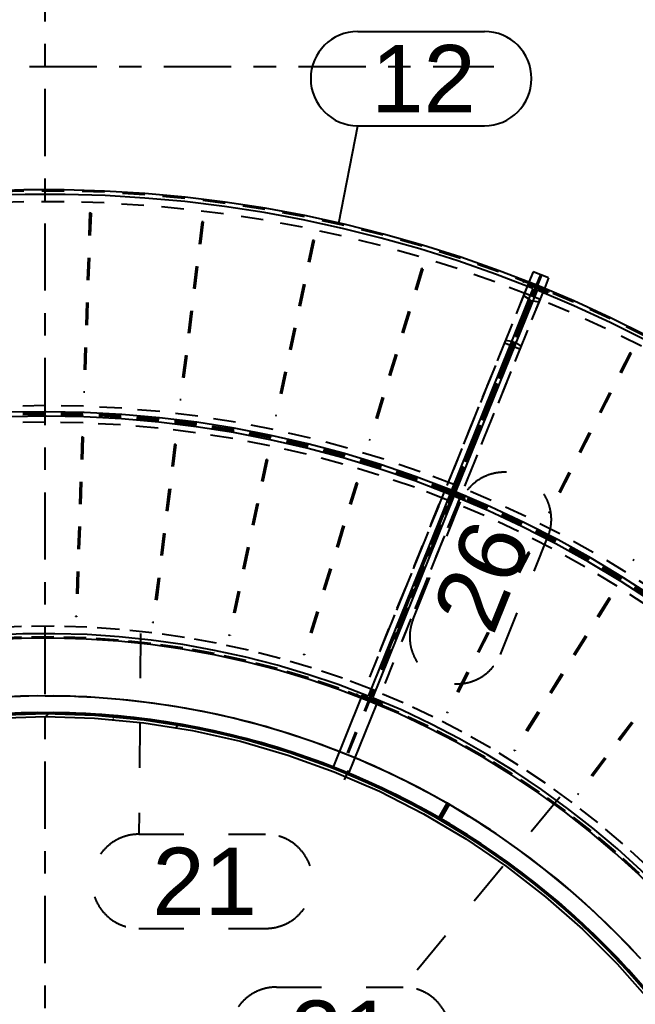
# Model space of a CAD drawing. Extents: x -29293 to 30124, y -19360 to 22650.
# Drawn here: x 3332 to 6078, y -7043 to -2652 of the extents above; entities that cross this region are included whole.
import ezdxf

# ---------------------------------------------------------------- set-up
doc = ezdxf.new("R2010")
doc.units = 0
for name, pattern in [('XKITLINE00', [0]), ('XKITLINE01', [4, 1, -1, 1, -1]), ('XKITLINE02', [4, 2, -2]), ('XKITLINE03', [6, 3, -1, 1, -1]), ('XKITLINE05', [8, 3, -1, 1, -1, 1, -1])]:
    doc.linetypes.add(name, pattern=pattern)
doc.layers.get('0').update_dxf_attribs({"linetype": 'CONTINUOUS', "lineweight": 25})
doc.layers.get('DEFPOINTS').update_dxf_attribs({"color": 3, "linetype": 'CONTINUOUS', "lineweight": 25})
doc.layers.add('01粗实线层', color=7, linetype='CONTINUOUS', lineweight=60)
for name, color, linetype in [('grid', 7, 'CONTINUOUS'), ('mark', 7, 'CONTINUOUS'), ('part1', 7, 'CONTINUOUS')]:
    doc.layers.add(name, color=color, linetype=linetype)
doc.styles.add('HZ', font='arial.ttf', dxfattribs={"width": 0.7})
doc.styles.add('STYLE_1', font='arial.ttf', dxfattribs={"height": 0.2})
doc.dimstyles.get("Standard").update_dxf_attribs({"dimscale": 20, "dimtxt": 3, "dimasz": 3.5, "dimexe": 2, "dimexo": 2, "dimgap": 1, "dimtad": 1, "dimdec": 0, "dimdsep": 46, "dimtxsty": 'HZ', "dimblk": 'OBLIQUE', "dimcen": 0, "dimclrd": 1, "dimclre": 1, "dimclrt": 1, "dimadec": 1, "dimazin": 2, "dimtfac": 1, "dimtdec": 0, "dimtmove": 1, "dimatfit": 0, "dimldrblk": 'OBLIQUE', "dimfxl": 0, "dimtolj": 1, "dimtzin": 0, "dimarcsym": 0})

# ---------------------------------------------------------------- blocks, each defined once
blk = doc.blocks.new('*D376')
at = {"layer": 'part1', "color": 0, "linetype": 'XKITLINE00'}
for p, q in [((1067.848, 1495.881), (1067.957, 1495.99)), ((1070.819, 1495.708), (1070.87, 1495.76)), ((1073.608, 1495.354), (1073.711, 1495.457))]:
    blk.add_line(p, q, dxfattribs=at)
blk = doc.blocks.new('*D1124')
at = {"layer": 'part1', "color": 0, "linetype": 'XKITLINE01'}
for p, q in [((1092.952, 1501.153), (1088.709, 1494.363)), ((1093.003, 1501.121), (1088.76, 1494.332)), ((1093.003, 1501.121), (1092.952, 1501.153)), ((1088.76, 1494.332), (1088.709, 1494.363))]:
    blk.add_line(p, q, dxfattribs=at)
blk = doc.blocks.new('*D1125')
at = {"layer": 'part1', "color": 0, "linetype": 'XKITLINE01'}
for p, q in [((1096.368, 1498.808), (1091.55, 1492.414)), ((1096.416, 1498.772), (1096.368, 1498.808)), ((1096.416, 1498.772), (1091.598, 1492.378)), ((1091.598, 1492.378), (1091.55, 1492.414))]:
    blk.add_line(p, q, dxfattribs=at)
blk = doc.blocks.new('*D1126')
at = {"layer": 'part1', "color": 0, "linetype": 'XKITLINE01'}
for p, q in [((1069.783, 1518.317), (1069.504, 1510.325)), ((1069.843, 1518.315), (1069.564, 1510.323)), ((1069.843, 1518.315), (1069.783, 1518.317)), ((1069.564, 1510.323), (1069.504, 1510.325))]:
    blk.add_line(p, q, dxfattribs=at)
blk = doc.blocks.new('*D1129')
at = {"layer": 'part1', "color": 2, "linetype": 'XKITLINE00'}
for p, q in [((1066.845, 1519.347), (1065.044, 1519.289)), ((1068.647, 1519.349), (1066.845, 1519.347)), ((1070.448, 1519.295), (1068.647, 1519.349)), ((1072.246, 1519.186), (1070.448, 1519.295)), ((1074.04, 1519.021), (1072.246, 1519.186)), ((1075.829, 1518.802), (1074.04, 1519.021)), ((1077.609, 1518.527), (1075.829, 1518.802)), ((1079.381, 1518.198), (1077.609, 1518.527)), ((1081.141, 1517.815), (1079.381, 1518.198)), ((1082.889, 1517.377), (1081.141, 1517.815)), ((1084.622, 1516.886), (1082.889, 1517.377)), ((1086.34, 1516.341), (1084.622, 1516.886)), ((1088.04, 1515.744), (1086.34, 1516.341)), ((1089.72, 1515.095), (1088.04, 1515.744)), ((1089.72, 1515.095), (1089.522, 1514.604)), ((1089.522, 1514.604), (1089.429, 1514.64))]:
    blk.add_line(p, q, dxfattribs=at)
at = {"layer": 'part1', "color": 0, "linetype": 'XKITLINE01'}
for p, q in [((1066.846, 1519.292), (1065.047, 1519.234)), ((1068.646, 1519.294), (1066.846, 1519.292)), ((1070.445, 1519.24), (1068.646, 1519.294)), ((1072.242, 1519.131), (1070.445, 1519.24)), ((1074.034, 1518.967), (1072.242, 1519.131)), ((1066.854, 1518.817), (1065.069, 1518.76)), ((1068.639, 1518.818), (1066.854, 1518.817)), ((1070.424, 1518.765), (1068.639, 1518.818)), ((1072.206, 1518.657), (1070.424, 1518.765)), ((1073.984, 1518.494), (1072.206, 1518.657)), ((1075.821, 1518.747), (1074.034, 1518.967)), ((1077.6, 1518.473), (1075.821, 1518.747)), ((1075.756, 1518.277), (1073.984, 1518.494)), ((1077.521, 1518.005), (1075.756, 1518.277)), ((1079.37, 1518.144), (1077.6, 1518.473)), ((1081.129, 1517.761), (1079.37, 1518.144)), ((1079.276, 1517.679), (1077.521, 1518.005)), ((1082.875, 1517.324), (1081.129, 1517.761)), ((1081.02, 1517.298), (1079.276, 1517.679)), ((1082.752, 1516.865), (1081.02, 1517.298)), ((1084.607, 1516.833), (1082.875, 1517.324)), ((1084.47, 1516.378), (1082.752, 1516.865)), ((1086.322, 1516.289), (1084.607, 1516.833)), ((1086.172, 1515.838), (1084.47, 1516.378)), ((1088.021, 1515.692), (1086.322, 1516.289)), ((1087.856, 1515.247), (1086.172, 1515.838)), ((1089.701, 1515.044), (1088.021, 1515.692)), ((1089.429, 1514.64), (1087.856, 1515.247)), ((1089.701, 1515.044), (1089.522, 1514.604))]:
    blk.add_line(p, q, dxfattribs=at)
blk = doc.blocks.new('*D1130')
at = {"layer": 'part1', "color": 0, "linetype": 'XKITLINE01'}
for p, q in [((1089.14, 1515.259), (1089.117, 1515.204)), ((1090.23, 1514.754), (1089.117, 1515.204)), ((1090.252, 1514.81), (1089.14, 1515.259)), ((1090.252, 1514.81), (1090.23, 1514.754))]:
    blk.add_line(p, q, dxfattribs=at)
blk = doc.blocks.new('*D1179')
at = {"layer": 'grid', "color": 4, "linetype": 'XKITLINE03'}
blk.add_line((1067.806, 1376.855), (1067.806, 1544.855), dxfattribs=at)
blk = doc.blocks.new('*D1182')
at = {"layer": 'grid', "color": 4, "linetype": 'XKITLINE03'}
blk.add_line((983.097, 1524.855), (1087.806, 1524.855), dxfattribs=at)
blk = doc.blocks.new('*D1186')
at = {"layer": 'part1', "color": 6, "linetype": 'XKITLINE05'}
for p, q in [((1065.6, 1495.925), (1067.806, 1495.995)), ((1065.609, 1495.785), (1067.806, 1495.855)), ((1067.806, 1495.995), (1070.013, 1495.925)), ((1067.806, 1495.855), (1070.004, 1495.785)), ((1070.004, 1495.785), (1072.193, 1495.579)), ((1070.013, 1495.925), (1072.211, 1495.717)), ((1072.193, 1495.579), (1074.365, 1495.235)), ((1072.211, 1495.717), (1074.391, 1495.372)), ((1074.391, 1495.372), (1076.545, 1494.891)), ((1074.365, 1495.235), (1076.511, 1494.755)), ((1076.545, 1494.891), (1078.665, 1494.275)), ((1076.511, 1494.755), (1078.622, 1494.142)), ((1078.622, 1494.142), (1080.691, 1493.397)), ((1078.665, 1494.275), (1080.742, 1493.527)), ((1080.691, 1493.397), (1082.709, 1492.524)), ((1080.742, 1493.527), (1082.768, 1492.65)), ((1082.709, 1492.524), (1084.668, 1491.525)), ((1082.768, 1492.65), (1084.735, 1491.648)), ((1084.668, 1491.525), (1086.56, 1490.406)), ((1084.735, 1491.648), (1086.635, 1490.524)), ((1086.635, 1490.524), (1088.461, 1489.283)), ((1086.56, 1490.406), (1088.379, 1489.17)), ((1088.379, 1489.17), (1090.116, 1487.823)), ((1088.461, 1489.283), (1090.206, 1487.93)), ((1090.206, 1487.93), (1091.861, 1486.471)), ((1090.116, 1487.823), (1091.766, 1486.368)), ((1093.32, 1484.814), (1091.766, 1486.368)), ((1091.861, 1486.471), (1093.422, 1484.91)), ((1094.774, 1483.164), (1093.32, 1484.814)), ((1094.882, 1483.254), (1093.422, 1484.91))]:
    blk.add_line(p, q, dxfattribs=at)
blk = doc.blocks.new('*D1192')
at = {"layer": 'part1', "color": 6, "linetype": 'XKITLINE05'}
for p, q in [((1085.779, 1491.952), (1085.369, 1491.273)), ((1085.782, 1491.958), (1085.779, 1491.952)), ((1086.094, 1491.77), (1085.782, 1491.958)), ((1086.696, 1491.406), (1086.094, 1491.77)), ((1087.031, 1491.204), (1086.696, 1491.406)), ((1086.604, 1490.527), (1085.369, 1491.273)), ((1086.636, 1490.578), (1085.4, 1491.325)), ((1087.377, 1490.975), (1087.031, 1491.204)), ((1087.909, 1490.623), (1087.377, 1490.975)), ((1087.807, 1489.731), (1086.604, 1490.527)), ((1087.841, 1489.781), (1086.636, 1490.578)), ((1088.262, 1490.389), (1087.909, 1490.623)), ((1088.624, 1490.128), (1088.262, 1490.389)), ((1089.091, 1489.79), (1088.624, 1490.128)), ((1088.976, 1488.886), (1087.807, 1489.731)), ((1089.013, 1488.934), (1087.841, 1489.781)), ((1089.458, 1489.525), (1089.091, 1489.79)), ((1089.832, 1489.232), (1089.458, 1489.525)), ((1090.241, 1488.909), (1089.832, 1489.232)), ((1090.11, 1487.994), (1088.976, 1488.886)), ((1090.148, 1488.041), (1089.013, 1488.934)), ((1090.618, 1488.613), (1090.241, 1488.909)), ((1090.999, 1488.287), (1090.618, 1488.613)), ((1091.357, 1487.981), (1090.999, 1488.287)), ((1091.207, 1487.056), (1090.11, 1487.994)), ((1091.246, 1487.101), (1090.148, 1488.041)), ((1091.739, 1487.653), (1091.357, 1487.981)), ((1092.123, 1487.297), (1091.739, 1487.653)), ((1092.263, 1486.074), (1091.207, 1487.056)), ((1092.305, 1486.117), (1091.246, 1487.101)), ((1092.435, 1487.006), (1092.123, 1487.297)), ((1092.82, 1486.649), (1092.435, 1487.006)), ((1093.203, 1486.262), (1092.82, 1486.649)), ((1093.279, 1485.049), (1092.263, 1486.074)), ((1092.64, 1485.694), (1092.263, 1486.074)), ((1093.322, 1485.091), (1092.305, 1486.117)), ((1093.476, 1485.987), (1093.203, 1486.262)), ((1092.854, 1485.478), (1092.64, 1485.694)), ((1093.859, 1485.601), (1093.476, 1485.987)), ((1094.237, 1485.186), (1093.859, 1485.601)), ((1094.251, 1483.984), (1093.279, 1485.049)), ((1094.297, 1484.023), (1093.322, 1485.091))]:
    blk.add_line(p, q, dxfattribs=at)
blk = doc.blocks.new('*D1204')
at = {"layer": 'part1', "color": 6, "linetype": 'XKITLINE05'}
for p, q in [((1067.069, 1496.764), (1066.332, 1496.741)), ((1067.435, 1496.775), (1067.069, 1496.764)), ((1067.806, 1496.771), (1067.435, 1496.775)), ((1068.544, 1496.764), (1067.806, 1496.771)), ((1068.911, 1496.76), (1068.544, 1496.764)), ((1069.281, 1496.741), (1068.911, 1496.76)), ((1070.018, 1496.703), (1069.281, 1496.741)), ((1070.384, 1496.684), (1070.018, 1496.703)), ((1070.753, 1496.65), (1070.384, 1496.684)), ((1071.488, 1496.582), (1070.753, 1496.65)), ((1071.853, 1496.548), (1071.488, 1496.582)), ((1072.221, 1496.499), (1071.853, 1496.548)), ((1072.952, 1496.401), (1072.221, 1496.499)), ((1073.315, 1496.352), (1072.952, 1496.401)), ((1073.681, 1496.288), (1073.315, 1496.352)), ((1074.407, 1496.16), (1073.681, 1496.288)), ((1067.443, 1496.035), (1065.999, 1495.99)), ((1067.444, 1495.975), (1066.002, 1495.93)), ((1068.888, 1496.02), (1067.443, 1496.035)), ((1068.886, 1495.96), (1067.444, 1495.975)), ((1070.327, 1495.886), (1068.886, 1495.96)), ((1070.331, 1495.946), (1068.888, 1496.02)), ((1071.763, 1495.753), (1070.327, 1495.886)), ((1071.77, 1495.813), (1070.331, 1495.946)), ((1073.192, 1495.562), (1071.763, 1495.753)), ((1073.202, 1495.621), (1071.77, 1495.813)), ((1074.768, 1496.096), (1074.407, 1496.16)), ((1075.131, 1496.017), (1074.768, 1496.096)), ((1075.851, 1495.859), (1075.131, 1496.017)), ((1076.209, 1495.781), (1075.851, 1495.859)), ((1076.568, 1495.687), (1076.209, 1495.781)), ((1074.613, 1495.311), (1073.192, 1495.562)), ((1074.625, 1495.37), (1073.202, 1495.621)), ((1076.022, 1495.003), (1074.613, 1495.311)), ((1076.036, 1495.061), (1074.625, 1495.37)), ((1077.282, 1495.5), (1076.568, 1495.687)), ((1077.636, 1495.407), (1077.282, 1495.5)), ((1077.991, 1495.298), (1077.636, 1495.407)), ((1078.696, 1495.081), (1077.991, 1495.298)), ((1077.417, 1494.637), (1076.022, 1495.003)), ((1077.434, 1494.695), (1076.036, 1495.061)), ((1079.047, 1494.974), (1078.696, 1495.081)), ((1079.397, 1494.851), (1079.047, 1494.974)), ((1078.796, 1494.214), (1077.417, 1494.637)), ((1078.815, 1494.271), (1077.434, 1494.695)), ((1080.093, 1494.606), (1079.397, 1494.851)), ((1080.438, 1494.484), (1080.093, 1494.606)), ((1080.783, 1494.346), (1080.438, 1494.484)), ((1080.157, 1493.735), (1078.796, 1494.214)), ((1080.178, 1493.791), (1078.815, 1494.271)), ((1081.604, 1494.019), (1080.783, 1494.346)), ((1081.809, 1493.937), (1081.604, 1494.019)), ((1081.497, 1493.2), (1080.157, 1493.735)), ((1081.52, 1493.256), (1080.178, 1493.791)), ((1082.147, 1493.786), (1081.809, 1493.937)), ((1082.821, 1493.484), (1082.147, 1493.786)), ((1082.813, 1492.611), (1081.497, 1493.2)), ((1082.839, 1492.665), (1081.52, 1493.256)), ((1083.155, 1493.335), (1082.821, 1493.484)), ((1083.487, 1493.169), (1083.155, 1493.335)), ((1084.148, 1492.841), (1083.487, 1493.169)), ((1084.133, 1492.022), (1082.839, 1492.665)), ((1084.476, 1492.677), (1084.148, 1492.841)), ((1084.801, 1492.499), (1084.476, 1492.677)), ((1084.105, 1491.968), (1082.813, 1492.611)), ((1085.447, 1492.143), (1084.801, 1492.499)), ((1085.369, 1491.273), (1084.105, 1491.968)), ((1085.398, 1491.326), (1084.133, 1492.022)), ((1085.751, 1491.968), (1085.369, 1491.273)), ((1085.754, 1491.974), (1085.447, 1492.143)), ((1085.754, 1491.974), (1085.751, 1491.968))]:
    blk.add_line(p, q, dxfattribs=at)
blk = doc.blocks.new('*D1205')
at = {"layer": 'part1', "color": 6, "linetype": 'XKITLINE05'}
for p, q in [((1066.702, 1496.76), (1065.229, 1496.684)), ((1068.178, 1496.775), (1066.702, 1496.76)), ((1069.652, 1496.73), (1068.178, 1496.775)), ((1071.124, 1496.624), (1069.652, 1496.73)), ((1072.59, 1496.457), (1071.124, 1496.624)), ((1074.047, 1496.231), (1072.59, 1496.457)), ((1075.495, 1495.945), (1074.047, 1496.231)), ((1066.725, 1496.02), (1065.282, 1495.946)), ((1066.727, 1495.96), (1065.286, 1495.886)), ((1068.17, 1496.035), (1066.725, 1496.02)), ((1068.169, 1495.975), (1066.727, 1495.96)), ((1069.611, 1495.93), (1068.169, 1495.975)), ((1069.614, 1495.99), (1068.17, 1496.035)), ((1071.05, 1495.827), (1069.611, 1495.93)), ((1071.055, 1495.887), (1069.614, 1495.99)), ((1072.483, 1495.664), (1071.05, 1495.827)), ((1072.491, 1495.724), (1071.055, 1495.887)), ((1076.929, 1495.6), (1075.495, 1495.945)), ((1073.908, 1495.443), (1072.483, 1495.664)), ((1073.919, 1495.502), (1072.491, 1495.724)), ((1075.324, 1495.163), (1073.908, 1495.443)), ((1075.336, 1495.222), (1073.919, 1495.502)), ((1078.348, 1495.196), (1076.929, 1495.6)), ((1076.726, 1494.826), (1075.324, 1495.163)), ((1076.741, 1494.884), (1075.336, 1495.222)), ((1078.131, 1494.489), (1076.741, 1494.884)), ((1079.749, 1494.735), (1078.348, 1495.196)), ((1078.113, 1494.431), (1076.726, 1494.826)), ((1079.483, 1493.98), (1078.113, 1494.431)), ((1079.503, 1494.037), (1078.131, 1494.489)), ((1081.13, 1494.216), (1079.749, 1494.735)), ((1080.918, 1494.296), (1079.749, 1494.735)), ((1080.834, 1493.473), (1079.483, 1493.98)), ((1080.856, 1493.528), (1079.503, 1494.037)), ((1080.641, 1493.609), (1079.503, 1494.037)), ((1081.603, 1494.016), (1081.13, 1494.216)), ((1082.489, 1493.641), (1081.603, 1494.016)), ((1083.823, 1493.011), (1082.489, 1493.641)), ((1082.162, 1492.911), (1080.834, 1493.473)), ((1081.326, 1493.33), (1080.856, 1493.528)), ((1082.187, 1492.965), (1081.326, 1493.33)), ((1083.466, 1492.294), (1082.162, 1492.911)), ((1083.493, 1492.348), (1082.187, 1492.965)), ((1085.13, 1492.326), (1083.823, 1493.011)), ((1084.744, 1491.625), (1083.466, 1492.294)), ((1084.773, 1491.678), (1083.493, 1492.348)), ((1086.408, 1491.589), (1085.13, 1492.326)), ((1085.97, 1490.918), (1084.744, 1491.625)), ((1086.025, 1490.956), (1084.773, 1491.678)), ((1087.654, 1490.8), (1086.408, 1491.589)), ((1085.994, 1490.904), (1085.97, 1490.918)), ((1086.002, 1490.899), (1085.994, 1490.904)), ((1087.245, 1490.182), (1086.025, 1490.956)), ((1087.212, 1490.132), (1086.002, 1490.899)), ((1088.867, 1489.96), (1087.654, 1490.8)), ((1087.212, 1490.132), (1087.208, 1490.135)), ((1087.227, 1490.122), (1087.212, 1490.132)), ((1088.398, 1489.311), (1087.227, 1490.122)), ((1088.433, 1489.36), (1087.245, 1490.182)), ((1090.044, 1489.071), (1088.867, 1489.96)), ((1089.409, 1488.549), (1088.398, 1489.311)), ((1089.587, 1488.489), (1088.433, 1489.36)), ((1091.184, 1488.134), (1090.044, 1489.071)), ((1089.549, 1488.442), (1089.409, 1488.549)), ((1089.613, 1488.39), (1089.549, 1488.442)), ((1090.703, 1487.572), (1089.587, 1488.489)), ((1090.656, 1487.533), (1089.613, 1488.39)), ((1092.285, 1487.152), (1091.184, 1488.134)), ((1090.664, 1487.527), (1090.656, 1487.533)), ((1090.709, 1487.487), (1090.664, 1487.527)), ((1091.781, 1486.61), (1090.703, 1487.572)), ((1091.74, 1486.566), (1090.709, 1487.487)), ((1093.344, 1486.125), (1092.285, 1487.152)), ((1092.577, 1485.755), (1091.74, 1486.566)), ((1092.819, 1485.604), (1091.781, 1486.61)), ((1094.361, 1485.056), (1093.344, 1486.125)), ((1092.776, 1485.562), (1092.577, 1485.755)), ((1092.893, 1485.439), (1092.776, 1485.562)), ((1093.814, 1484.557), (1092.819, 1485.604)), ((1093.759, 1484.528), (1092.893, 1485.439)), ((1093.77, 1484.517), (1093.759, 1484.528)), ((1093.873, 1484.399), (1093.77, 1484.517)), ((1094.765, 1483.47), (1093.814, 1484.557)), ((1094.72, 1483.431), (1093.873, 1484.399))]:
    blk.add_line(p, q, dxfattribs=at)
blk = doc.blocks.new('*D1218')
at = {"layer": 'part1', "color": 0, "linetype": 'XKITLINE01'}
for p, q in [((1069.434, 1508.327), (1069.154, 1500.326)), ((1069.494, 1508.325), (1069.214, 1500.323)), ((1069.494, 1508.325), (1069.434, 1508.327)), ((1069.214, 1500.323), (1069.154, 1500.326))]:
    blk.add_line(p, q, dxfattribs=at)
blk = doc.blocks.new('*D1222')
at = {"layer": 'part1', "color": 0, "linetype": 'XKITLINE01'}
for p, q in [((1062.698, 1509.457), (1061.005, 1509.249)), ((1064.397, 1509.606), (1062.698, 1509.457)), ((1066.101, 1509.695), (1064.397, 1509.606)), ((1066.113, 1509.35), (1064.421, 1509.261)), ((1067.806, 1509.725), (1066.101, 1509.695)), ((1067.806, 1509.38), (1066.113, 1509.35)), ((1069.512, 1509.695), (1067.806, 1509.725)), ((1069.5, 1509.35), (1067.806, 1509.38)), ((1071.191, 1509.261), (1069.5, 1509.35)), ((1071.215, 1509.606), (1069.512, 1509.695)), ((1072.914, 1509.457), (1071.215, 1509.606)), ((1074.607, 1509.249), (1072.914, 1509.457)), ((1062.734, 1509.114), (1061.053, 1508.907)), ((1062.739, 1509.064), (1061.06, 1508.858)), ((1064.421, 1509.261), (1062.734, 1509.114)), ((1064.425, 1509.211), (1062.739, 1509.064)), ((1066.114, 1509.3), (1064.425, 1509.211)), ((1066.126, 1508.955), (1064.449, 1508.867)), ((1067.806, 1509.33), (1066.114, 1509.3)), ((1067.806, 1508.984), (1066.126, 1508.955)), ((1069.498, 1509.3), (1067.806, 1509.33)), ((1069.486, 1508.955), (1067.806, 1508.984)), ((1071.163, 1508.867), (1069.486, 1508.955)), ((1071.187, 1509.211), (1069.498, 1509.3)), ((1072.873, 1509.064), (1071.187, 1509.211)), ((1072.878, 1509.114), (1071.191, 1509.261)), ((1074.552, 1508.858), (1072.873, 1509.064)), ((1074.559, 1508.907), (1072.878, 1509.114)), ((1076.232, 1508.642), (1074.559, 1508.907)), ((1076.292, 1508.982), (1074.607, 1509.249)), ((1077.967, 1508.657), (1076.292, 1508.982)), ((1062.775, 1508.721), (1061.108, 1508.516)), ((1064.449, 1508.867), (1062.775, 1508.721)), ((1072.837, 1508.721), (1071.163, 1508.867)), ((1074.504, 1508.516), (1072.837, 1508.721)), ((1076.164, 1508.253), (1074.504, 1508.516)), ((1076.224, 1508.593), (1074.552, 1508.858)), ((1077.885, 1508.27), (1076.224, 1508.593)), ((1077.895, 1508.319), (1076.232, 1508.642)), ((1079.629, 1508.273), (1077.967, 1508.657)), ((1077.813, 1507.933), (1076.164, 1508.253)), ((1079.533, 1507.89), (1077.885, 1508.27)), ((1079.545, 1507.938), (1077.895, 1508.319)), ((1081.276, 1507.832), (1079.629, 1508.273)), ((1079.45, 1507.555), (1077.813, 1507.933)), ((1081.168, 1507.452), (1079.533, 1507.89)), ((1081.181, 1507.5), (1079.545, 1507.938)), ((1082.908, 1507.333), (1081.276, 1507.832)), ((1081.072, 1507.12), (1079.45, 1507.555)), ((1082.786, 1506.957), (1081.168, 1507.452)), ((1082.801, 1507.005), (1081.181, 1507.5)), ((1084.521, 1506.777), (1082.908, 1507.333)), ((1082.679, 1506.629), (1081.072, 1507.12)), ((1084.385, 1506.406), (1082.786, 1506.957)), ((1084.403, 1506.453), (1082.801, 1507.005)), ((1086.02, 1506.202), (1084.521, 1506.777)), ((1084.267, 1506.082), (1082.679, 1506.629)), ((1085.965, 1505.8), (1084.385, 1506.406)), ((1085.984, 1505.846), (1084.403, 1506.453)), ((1085.742, 1505.516), (1084.267, 1506.082))]:
    blk.add_line(p, q, dxfattribs=at)
at = {"layer": 'part1', "color": 2, "linetype": 'XKITLINE00'}
for p, q in [((1061.104, 1509.261), (1061.005, 1509.249)), ((1061.005, 1509.249), (1061.108, 1508.516)), ((1061.207, 1508.528), (1061.108, 1508.516)), ((1086.113, 1506.166), (1085.836, 1505.48)), ((1086.113, 1506.166), (1086.02, 1506.202)), ((1085.836, 1505.48), (1085.742, 1505.516))]:
    blk.add_line(p, q, dxfattribs=at)
blk = doc.blocks.new('*D1223')
at = {"layer": 'part1', "color": 0, "linetype": 'XKITLINE01'}
for p, q in [((1089.183, 1514.753), (1083.554, 1500.821)), ((1089.134, 1514.632), (1089.428, 1514.438)), ((1089.183, 1514.753), (1089.869, 1514.476)), ((1089.428, 1514.438), (1083.099, 1498.773)), ((1089.869, 1514.476), (1084.289, 1500.665)), ((1089.475, 1514.42), (1085.988, 1505.79)), ((1089.475, 1514.42), (1089.82, 1514.354)), ((1089.82, 1514.354), (1089.869, 1514.476)), ((1088.333, 1512.649), (1082.704, 1498.717)), ((1088.284, 1512.528), (1088.97, 1512.251)), ((1088.333, 1512.649), (1088.679, 1512.584)), ((1088.725, 1512.565), (1089.019, 1512.372)), ((1082.753, 1498.838), (1085.667, 1506.05)), ((1085.988, 1505.79), (1083.145, 1498.754)), ((1086.353, 1505.772), (1083.39, 1498.44)), ((1083.848, 1500.627), (1085.942, 1505.809))]:
    blk.add_line(p, q, dxfattribs=at)
blk = doc.blocks.new('*D1224')
at = {"layer": 'part1', "color": 6, "linetype": 'XKITLINE05'}
for p, q in [((1085.765, 1491.96), (1085.376, 1491.287)), ((1085.817, 1491.93), (1085.458, 1491.309)), ((1085.776, 1491.98), (1085.765, 1491.96)), ((1085.776, 1491.98), (1085.828, 1491.95)), ((1085.828, 1491.95), (1085.817, 1491.93)), ((1085.376, 1491.287), (1085.809, 1491.037)), ((1085.458, 1491.309), (1085.839, 1491.089)), ((1085.839, 1491.089), (1085.809, 1491.037))]:
    blk.add_line(p, q, dxfattribs=at)
blk = doc.blocks.new('*D1225')
at = {"layer": 'part1', "color": 6, "linetype": 'XKITLINE05'}
for p, q in [((1085.713, 1491.99), (1085.354, 1491.369)), ((1085.765, 1491.96), (1085.376, 1491.287)), ((1085.724, 1492.01), (1085.713, 1491.99)), ((1085.724, 1492.01), (1085.776, 1491.98)), ((1085.776, 1491.98), (1085.765, 1491.96)), ((1084.973, 1491.589), (1084.943, 1491.537)), ((1084.943, 1491.537), (1085.376, 1491.287)), ((1084.973, 1491.589), (1085.354, 1491.369))]:
    blk.add_line(p, q, dxfattribs=at)
blk = doc.blocks.new('*D1226')
at = {"layer": 'part1', "color": 2, "linetype": 'XKITLINE00'}
for p, q in [((1066.901, 1519.147), (1065.118, 1519.092)), ((1068.685, 1519.148), (1066.901, 1519.147)), ((1070.468, 1519.094), (1068.685, 1519.148)), ((1072.249, 1518.985), (1070.468, 1519.094)), ((1074.025, 1518.822), (1072.249, 1518.985)), ((1075.795, 1518.605), (1074.025, 1518.822)), ((1077.559, 1518.333), (1075.795, 1518.605)), ((1079.312, 1518.008), (1077.559, 1518.333)), ((1081.056, 1517.629), (1079.312, 1518.008)), ((1082.786, 1517.197), (1081.056, 1517.629)), ((1084.503, 1516.713), (1082.786, 1517.197)), ((1086.204, 1516.176), (1084.503, 1516.713)), ((1087.888, 1515.587), (1086.204, 1516.176)), ((1089.553, 1514.947), (1087.888, 1515.587)), ((1089.553, 1514.947), (1085.919, 1505.953)), ((1067.853, 1509.455), (1066.17, 1509.427)), ((1069.535, 1509.424), (1067.853, 1509.455)), ((1071.216, 1509.335), (1069.535, 1509.424)), ((1072.893, 1509.188), (1071.216, 1509.335)), ((1074.563, 1508.983), (1072.893, 1509.188)), ((1076.226, 1508.72), (1074.563, 1508.983)), ((1077.878, 1508.4), (1076.226, 1508.72)), ((1079.518, 1508.022), (1077.878, 1508.4)), ((1081.144, 1507.589), (1079.518, 1508.022)), ((1082.755, 1507.099), (1081.144, 1507.589)), ((1084.347, 1506.553), (1082.755, 1507.099)), ((1085.919, 1505.953), (1084.347, 1506.553))]:
    blk.add_line(p, q, dxfattribs=at)
blk = doc.blocks.new('*D1227')
at = {"layer": 'part1', "color": 2, "linetype": 'XKITLINE00'}
for p, q in [((1062.833, 1508.997), (1061.169, 1508.796)), ((1064.503, 1509.141), (1062.833, 1508.997)), ((1066.177, 1509.227), (1064.503, 1509.141)), ((1067.853, 1509.254), (1066.177, 1509.227)), ((1069.529, 1509.224), (1067.853, 1509.254)), ((1071.202, 1509.135), (1069.529, 1509.224)), ((1072.872, 1508.989), (1071.202, 1509.135)), ((1074.535, 1508.785), (1072.872, 1508.989)), ((1061.169, 1508.796), (1062.519, 1499.192)), ((1076.191, 1508.523), (1074.535, 1508.785)), ((1077.836, 1508.204), (1076.191, 1508.523)), ((1079.47, 1507.828), (1077.836, 1508.204)), ((1081.089, 1507.396), (1079.47, 1507.828)), ((1082.692, 1506.908), (1081.089, 1507.396)), ((1084.278, 1506.364), (1082.692, 1506.908)), ((1085.844, 1505.766), (1084.278, 1506.364)), ((1085.844, 1505.766), (1082.21, 1496.772)), ((1063.942, 1499.361), (1062.519, 1499.192)), ((1065.37, 1499.478), (1063.942, 1499.361)), ((1066.802, 1499.542), (1065.37, 1499.478)), ((1068.235, 1499.552), (1066.802, 1499.542)), ((1069.667, 1499.51), (1068.235, 1499.552)), ((1071.097, 1499.414), (1069.667, 1499.51)), ((1072.522, 1499.266), (1071.097, 1499.414)), ((1073.941, 1499.065), (1072.522, 1499.266)), ((1075.352, 1498.811), (1073.941, 1499.065)), ((1076.752, 1498.506), (1075.352, 1498.811)), ((1078.139, 1498.149), (1076.752, 1498.506)), ((1079.513, 1497.74), (1078.139, 1498.149)), ((1080.87, 1497.281), (1079.513, 1497.74)), ((1082.21, 1496.772), (1080.87, 1497.281))]:
    blk.add_line(p, q, dxfattribs=at)
blk = doc.blocks.new('*D1228')
at = {"layer": 'part1', "color": 2, "linetype": 'XKITLINE00'}
for p, q in [((1086.113, 1506.166), (1085.836, 1505.48)), ((1086.205, 1506.127), (1086.113, 1506.166)), ((1085.928, 1505.441), (1085.836, 1505.48)), ((1106.316, 1490.942), (1105.733, 1490.487)), ((1106.316, 1490.942), (1106.253, 1491.02)), ((1105.733, 1490.487), (1105.67, 1490.564))]:
    blk.add_line(p, q, dxfattribs=at)
at = {"layer": 'part1', "color": 0, "linetype": 'XKITLINE01'}
for p, q in [((1087.543, 1505.184), (1085.984, 1505.846)), ((1087.683, 1505.5), (1086.113, 1506.166)), ((1087.382, 1504.824), (1085.836, 1505.48)), ((1087.523, 1505.139), (1085.965, 1505.8)), ((1089.229, 1504.779), (1087.683, 1505.5)), ((1089.056, 1504.424), (1087.523, 1505.139)), ((1089.078, 1504.469), (1087.543, 1505.184)), ((1088.905, 1504.114), (1087.382, 1504.824)), ((1090.749, 1504.004), (1089.229, 1504.779)), ((1090.402, 1503.351), (1088.905, 1504.114)), ((1090.564, 1503.656), (1089.056, 1504.424)), ((1090.587, 1503.7), (1089.078, 1504.469)), ((1092.044, 1502.835), (1090.564, 1503.656)), ((1092.069, 1502.879), (1090.587, 1503.7)), ((1092.241, 1503.177), (1090.749, 1504.004)), ((1091.871, 1502.536), (1090.402, 1503.351)), ((1093.494, 1501.964), (1092.044, 1502.835)), ((1093.52, 1502.006), (1092.069, 1502.879)), ((1093.703, 1502.299), (1092.241, 1503.177)), ((1093.311, 1501.671), (1091.871, 1502.536)), ((1094.913, 1501.042), (1093.494, 1501.964)), ((1094.941, 1501.084), (1093.52, 1502.006)), ((1095.134, 1501.37), (1093.703, 1502.299)), ((1094.72, 1500.756), (1093.311, 1501.671)), ((1096.299, 1500.072), (1094.913, 1501.042)), ((1096.328, 1500.112), (1094.941, 1501.084)), ((1096.531, 1500.391), (1095.134, 1501.37)), ((1096.096, 1499.793), (1094.72, 1500.756)), ((1097.894, 1499.365), (1096.531, 1500.391)), ((1097.438, 1498.782), (1096.096, 1499.793)), ((1097.65, 1499.054), (1096.299, 1500.072)), ((1097.681, 1499.093), (1096.328, 1500.112)), ((1099.219, 1498.291), (1097.894, 1499.365)), ((1098.965, 1497.989), (1097.65, 1499.054)), ((1098.997, 1498.027), (1097.681, 1499.093)), ((1098.743, 1497.724), (1097.438, 1498.782)), ((1100.242, 1496.879), (1098.965, 1497.989)), ((1100.276, 1496.916), (1098.997, 1498.027)), ((1100.507, 1497.172), (1099.219, 1498.291)), ((1100.011, 1496.622), (1098.743, 1497.724)), ((1101.754, 1496.009), (1100.507, 1497.172)), ((1101.24, 1495.477), (1100.011, 1496.622)), ((1101.48, 1495.725), (1100.242, 1496.879)), ((1101.514, 1495.761), (1100.276, 1496.916)), ((1102.712, 1494.563), (1101.514, 1495.761)), ((1102.96, 1494.803), (1101.754, 1496.009)), ((1102.428, 1494.289), (1101.24, 1495.477)), ((1102.676, 1494.528), (1101.48, 1495.725)), ((1103.83, 1493.291), (1102.676, 1494.528)), ((1103.867, 1493.324), (1102.712, 1494.563)), ((1104.124, 1493.555), (1102.96, 1494.803)), ((1103.574, 1493.06), (1102.428, 1494.289)), ((1105.243, 1492.268), (1104.124, 1493.555)), ((1104.94, 1492.014), (1103.83, 1493.291)), ((1104.978, 1492.046), (1103.867, 1493.324)), ((1104.676, 1491.792), (1103.574, 1493.06)), ((1106.253, 1491.02), (1105.243, 1492.268)), ((1105.67, 1490.564), (1104.676, 1491.792)), ((1106.005, 1490.699), (1104.94, 1492.014)), ((1106.044, 1490.73), (1104.978, 1492.046))]:
    blk.add_line(p, q, dxfattribs=at)
blk = doc.blocks.new('*D1229')
at = {"layer": 'part1', "color": 0, "linetype": 'XKITLINE01'}
for p, q in [((1065.278, 1499.803), (1063.823, 1499.681)), ((1066.736, 1499.87), (1065.278, 1499.803)), ((1068.195, 1499.883), (1066.736, 1499.87)), ((1069.654, 1499.841), (1068.195, 1499.883)), ((1071.111, 1499.745), (1069.654, 1499.841)), ((1072.563, 1499.594), (1071.111, 1499.745)), ((1063.823, 1499.681), (1062.374, 1499.505)), ((1065.308, 1499.329), (1063.872, 1499.208)), ((1066.749, 1499.395), (1065.308, 1499.329)), ((1068.191, 1499.408), (1066.749, 1499.395)), ((1069.632, 1499.366), (1068.191, 1499.408)), ((1071.071, 1499.271), (1069.632, 1499.366)), ((1072.505, 1499.122), (1071.071, 1499.271)), ((1074.008, 1499.389), (1072.563, 1499.594)), ((1075.444, 1499.13), (1074.008, 1499.389)), ((1063.872, 1499.208), (1062.44, 1499.034)), ((1073.932, 1498.92), (1072.505, 1499.122)), ((1075.351, 1498.664), (1073.932, 1498.92)), ((1076.87, 1498.818), (1075.444, 1499.13)), ((1078.283, 1498.452), (1076.87, 1498.818)), ((1076.76, 1498.356), (1075.351, 1498.664)), ((1079.682, 1498.034), (1078.283, 1498.452)), ((1078.156, 1497.995), (1076.76, 1498.356)), ((1079.537, 1497.582), (1078.156, 1497.995)), ((1081.064, 1497.564), (1079.682, 1498.034)), ((1080.902, 1497.117), (1079.537, 1497.582)), ((1082.334, 1497.078), (1081.064, 1497.564)), ((1082.249, 1496.602), (1080.902, 1497.117))]:
    blk.add_line(p, q, dxfattribs=at)
at = {"layer": 'part1', "color": 2, "linetype": 'XKITLINE00'}
for p, q in [((1062.473, 1499.517), (1062.374, 1499.505)), ((1062.374, 1499.505), (1062.448, 1498.98)), ((1065.312, 1499.274), (1063.877, 1499.153)), ((1066.75, 1499.34), (1065.312, 1499.274)), ((1068.19, 1499.353), (1066.75, 1499.34)), ((1069.629, 1499.311), (1068.19, 1499.353)), ((1071.066, 1499.216), (1069.629, 1499.311)), ((1063.877, 1499.153), (1062.448, 1498.98)), ((1072.498, 1499.068), (1071.066, 1499.216)), ((1073.924, 1498.865), (1072.498, 1499.068)), ((1075.341, 1498.61), (1073.924, 1498.865)), ((1076.747, 1498.302), (1075.341, 1498.61)), ((1078.141, 1497.942), (1076.747, 1498.302)), ((1079.521, 1497.529), (1078.141, 1497.942)), ((1080.884, 1497.065), (1079.521, 1497.529)), ((1082.228, 1496.551), (1080.884, 1497.065)), ((1082.427, 1497.043), (1082.334, 1497.078)), ((1082.427, 1497.043), (1082.228, 1496.551))]:
    blk.add_line(p, q, dxfattribs=at)
blk = doc.blocks.new('*D1230')
at = {"layer": 'part1', "color": 2, "linetype": 'XKITLINE00'}
for p, q in [((1089.738, 1514.871), (1086.105, 1505.878)), ((1091.38, 1514.175), (1089.738, 1514.871)), ((1093, 1513.429), (1091.38, 1514.175)), ((1094.597, 1512.634), (1093, 1513.429)), ((1087.653, 1505.218), (1086.105, 1505.878)), ((1089.177, 1504.504), (1087.653, 1505.218)), ((1090.675, 1503.738), (1089.177, 1504.504)), ((1092.146, 1502.92), (1090.675, 1503.738)), ((1093.588, 1502.052), (1092.146, 1502.92)), ((1094.999, 1501.135), (1093.588, 1502.052))]:
    blk.add_line(p, q, dxfattribs=at)
blk = doc.blocks.new('*D1231')
at = {"layer": 'part1', "color": 2, "linetype": 'XKITLINE00'}
for p, q in [((1086.029, 1505.691), (1082.396, 1496.699)), ((1087.571, 1505.034), (1086.029, 1505.691)), ((1089.089, 1504.323), (1087.571, 1505.034)), ((1090.581, 1503.561), (1089.089, 1504.323)), ((1092.046, 1502.747), (1090.581, 1503.561)), ((1093.482, 1501.882), (1092.046, 1502.747)), ((1094.888, 1500.969), (1093.482, 1501.882)), ((1096.26, 1500.007), (1094.888, 1500.969)), ((1097.599, 1498.999), (1096.26, 1500.007)), ((1098.902, 1497.944), (1097.599, 1498.999)), ((1100.167, 1496.845), (1098.902, 1497.944)), ((1083.713, 1496.135), (1082.396, 1496.699)), ((1101.394, 1495.703), (1100.167, 1496.845)), ((1085.008, 1495.522), (1083.713, 1496.135)), ((1086.28, 1494.861), (1085.008, 1495.522)), ((1102.58, 1494.519), (1101.394, 1495.703)), ((1087.526, 1494.154), (1086.28, 1494.861)), ((1103.725, 1493.295), (1102.58, 1494.519)), ((1088.746, 1493.401), (1087.526, 1494.154)), ((1089.936, 1492.603), (1088.746, 1493.401)), ((1104.826, 1492.031), (1103.725, 1493.295)), ((1091.096, 1491.762), (1089.936, 1492.603)), ((1105.883, 1490.731), (1104.826, 1492.031)), ((1092.224, 1490.878), (1091.096, 1491.762)), ((1093.319, 1489.954), (1092.224, 1490.878)), ((1105.883, 1490.731), (1098.239, 1484.758)), ((1094.379, 1488.989), (1093.319, 1489.954)), ((1095.402, 1487.986), (1094.379, 1488.989)), ((1096.387, 1486.945), (1095.402, 1487.986)), ((1097.334, 1485.869), (1096.387, 1486.945)), ((1098.239, 1484.758), (1097.334, 1485.869))]:
    blk.add_line(p, q, dxfattribs=at)
blk = doc.blocks.new('*D1232')
at = {"layer": 'part1', "color": 2, "linetype": 'XKITLINE00'}
for p, q in [((1089.72, 1515.095), (1089.522, 1514.603)), ((1091.38, 1514.394), (1089.72, 1515.095)), ((1089.614, 1514.565), (1089.522, 1514.603)), ((1093.018, 1513.643), (1091.38, 1514.394)), ((1094.632, 1512.842), (1093.018, 1513.643)), ((1096.22, 1511.991), (1094.632, 1512.842)), ((1097.781, 1511.092), (1096.22, 1511.991)), ((1099.314, 1510.145), (1097.781, 1511.092)), ((1100.817, 1509.151), (1099.314, 1510.145)), ((1102.289, 1508.112), (1100.817, 1509.151)), ((1103.728, 1507.027), (1102.289, 1508.112)), ((1105.132, 1505.899), (1103.728, 1507.027)), ((1106.502, 1504.728), (1105.132, 1505.899)), ((1107.835, 1503.516), (1106.502, 1504.728)), ((1109.129, 1502.263), (1107.835, 1503.516)), ((1110.385, 1500.971), (1109.129, 1502.263)), ((1111.6, 1499.641), (1110.385, 1500.971)), ((1112.774, 1498.274), (1111.6, 1499.641)), ((1113.905, 1496.871), (1112.774, 1498.274)), ((1113.487, 1496.545), (1113.424, 1496.623)), ((1113.905, 1496.871), (1113.487, 1496.545))]:
    blk.add_line(p, q, dxfattribs=at)
at = {"layer": 'part1', "color": 0, "linetype": 'XKITLINE01'}
for p, q in [((1091.358, 1514.344), (1089.7, 1515.044)), ((1091.167, 1513.909), (1089.522, 1514.603)), ((1092.994, 1513.593), (1091.358, 1514.344)), ((1092.79, 1513.165), (1091.167, 1513.909)), ((1094.606, 1512.793), (1092.994, 1513.593)), ((1094.389, 1512.371), (1092.79, 1513.165)), ((1096.193, 1511.943), (1094.606, 1512.793)), ((1095.962, 1511.528), (1094.389, 1512.371)), ((1097.753, 1511.044), (1096.193, 1511.943)), ((1097.51, 1510.636), (1095.962, 1511.528)), ((1099.284, 1510.098), (1097.753, 1511.044)), ((1099.029, 1509.698), (1097.51, 1510.636)), ((1100.786, 1509.106), (1099.284, 1510.098)), ((1100.518, 1508.713), (1099.029, 1509.698)), ((1102.256, 1508.067), (1100.786, 1509.106)), ((1101.976, 1507.683), (1100.518, 1508.713)), ((1103.694, 1506.984), (1102.256, 1508.067)), ((1103.402, 1506.609), (1101.976, 1507.683)), ((1105.097, 1505.857), (1103.694, 1506.984)), ((1104.794, 1505.491), (1103.402, 1506.609)), ((1106.465, 1504.687), (1105.097, 1505.857)), ((1106.151, 1504.331), (1104.794, 1505.491)), ((1107.797, 1503.476), (1106.465, 1504.687)), ((1107.472, 1503.129), (1106.151, 1504.331)), ((1109.091, 1502.224), (1107.797, 1503.476)), ((1108.755, 1501.888), (1107.472, 1503.129)), ((1109.999, 1500.607), (1108.755, 1501.888)), ((1110.345, 1500.933), (1109.091, 1502.224)), ((1111.203, 1499.289), (1109.999, 1500.607)), ((1111.559, 1499.604), (1110.345, 1500.933)), ((1112.366, 1497.935), (1111.203, 1499.289)), ((1112.731, 1498.238), (1111.559, 1499.604)), ((1113.424, 1496.623), (1112.366, 1497.935)), ((1113.861, 1496.837), (1112.731, 1498.238))]:
    blk.add_line(p, q, dxfattribs=at)
blk = doc.blocks.new('*D1233')
at = {"layer": 'part1', "color": 2, "linetype": 'XKITLINE00'}
for p, q in [((1082.427, 1497.043), (1082.228, 1496.551)), ((1082.519, 1497.003), (1082.427, 1497.043)), ((1083.553, 1495.987), (1082.228, 1496.551)), ((1084.856, 1495.374), (1083.553, 1495.987)), ((1086.135, 1494.712), (1084.856, 1495.374)), ((1087.388, 1494.003), (1086.135, 1494.712)), ((1088.614, 1493.248), (1087.388, 1494.003)), ((1089.81, 1492.447), (1088.614, 1493.248)), ((1090.976, 1491.602), (1089.81, 1492.447)), ((1092.11, 1490.714), (1090.976, 1491.602)), ((1093.209, 1489.785), (1092.11, 1490.714)), ((1094.273, 1488.815), (1093.209, 1489.785)), ((1095.3, 1487.806), (1094.273, 1488.815)), ((1096.288, 1486.759), (1095.3, 1487.806)), ((1097.237, 1485.676), (1096.288, 1486.759)), ((1098.145, 1484.558), (1097.237, 1485.676)), ((1098.562, 1484.884), (1098.145, 1484.558)), ((1098.562, 1484.884), (1098.499, 1484.962))]:
    blk.add_line(p, q, dxfattribs=at)
at = {"layer": 'part1', "color": 0, "linetype": 'XKITLINE01'}
for p, q in [((1083.77, 1496.471), (1082.427, 1497.043)), ((1083.576, 1496.037), (1082.249, 1496.602)), ((1085.091, 1495.849), (1083.77, 1496.471)), ((1084.88, 1495.423), (1083.576, 1496.037)), ((1086.387, 1495.178), (1085.091, 1495.849)), ((1086.161, 1494.76), (1084.88, 1495.423)), ((1087.657, 1494.459), (1086.387, 1495.178)), ((1087.416, 1494.05), (1086.161, 1494.76)), ((1088.9, 1493.694), (1087.657, 1494.459)), ((1088.643, 1493.294), (1087.416, 1494.05)), ((1090.113, 1492.882), (1088.9, 1493.694)), ((1089.842, 1492.492), (1088.643, 1493.294)), ((1091.295, 1492.026), (1090.113, 1492.882)), ((1091.009, 1491.646), (1089.842, 1492.492)), ((1092.444, 1491.125), (1091.295, 1492.026)), ((1092.144, 1490.757), (1091.009, 1491.646)), ((1093.559, 1490.183), (1092.444, 1491.125)), ((1093.245, 1489.826), (1092.144, 1490.757)), ((1094.637, 1489.2), (1093.559, 1490.183)), ((1094.311, 1488.855), (1093.245, 1489.826)), ((1095.679, 1488.177), (1094.637, 1489.2)), ((1095.339, 1487.844), (1094.311, 1488.855)), ((1096.329, 1486.796), (1095.339, 1487.844)), ((1096.681, 1487.115), (1095.679, 1488.177)), ((1097.642, 1486.017), (1096.681, 1487.115)), ((1097.279, 1485.711), (1096.329, 1486.796)), ((1098.188, 1484.592), (1097.279, 1485.711)), ((1098.499, 1484.962), (1097.642, 1486.017))]:
    blk.add_line(p, q, dxfattribs=at)
blk = doc.blocks.new('*D1237')
at = {"layer": 'part1', "color": 3, "linetype": 'XKITLINE00'}
blk.add_line((1081.311, 1493.45), (1081.132, 1493.037), dxfattribs=at)
blk = doc.blocks.new('*D1246')
at = {"layer": 'part1', "color": 0, "linetype": 'XKITLINE01'}
for p, q in [((1077.653, 1507.323), (1075.988, 1499.492)), ((1077.711, 1507.31), (1076.047, 1499.479)), ((1077.711, 1507.31), (1077.653, 1507.323)), ((1076.047, 1499.479), (1075.988, 1499.492))]:
    blk.add_line(p, q, dxfattribs=at)
blk = doc.blocks.new('*D1247')
at = {"layer": 'part1', "color": 0, "linetype": 'XKITLINE01'}
for p, q in [((1081.665, 1506.288), (1079.324, 1498.632)), ((1081.722, 1506.27), (1081.665, 1506.288)), ((1081.722, 1506.27), (1079.382, 1498.614)), ((1079.382, 1498.614), (1079.324, 1498.632))]:
    blk.add_line(p, q, dxfattribs=at)
blk = doc.blocks.new('*D1248')
at = {"layer": 'part1', "color": 0, "linetype": 'XKITLINE01'}
for p, q in [((1089.344, 1503.191), (1085.709, 1496.058)), ((1089.397, 1503.164), (1085.763, 1496.03)), ((1089.397, 1503.164), (1089.344, 1503.191)), ((1085.763, 1496.03), (1085.709, 1496.058))]:
    blk.add_line(p, q, dxfattribs=at)
blk = doc.blocks.new('*D1249')
at = {"layer": 'part1', "color": 0, "linetype": 'XKITLINE01'}
for p, q in [((1073.565, 1508.004), (1072.589, 1500.058)), ((1073.625, 1507.997), (1072.649, 1500.051)), ((1073.625, 1507.997), (1073.565, 1508.004)), ((1072.649, 1500.051), (1072.589, 1500.058))]:
    blk.add_line(p, q, dxfattribs=at)
blk = doc.blocks.new('*D1250')
at = {"layer": 'part1', "color": 0, "linetype": 'XKITLINE01'}
for p, q in [((1084.588, 1515.847), (1082.25, 1508.2)), ((1084.645, 1515.83), (1082.307, 1508.183)), ((1084.645, 1515.83), (1084.588, 1515.847)), ((1082.307, 1508.183), (1082.25, 1508.2))]:
    blk.add_line(p, q, dxfattribs=at)
blk = doc.blocks.new('*D1251')
at = {"layer": 'part1', "color": 0, "linetype": 'XKITLINE01'}
for p, q in [((1079.731, 1517.101), (1078.068, 1509.279)), ((1079.789, 1517.088), (1078.127, 1509.267)), ((1079.789, 1517.088), (1079.731, 1517.101)), ((1078.127, 1509.267), (1078.068, 1509.279))]:
    blk.add_line(p, q, dxfattribs=at)
blk = doc.blocks.new('*D1252')
at = {"layer": 'part1', "color": 0, "linetype": 'XKITLINE01'}
for p, q in [((1074.783, 1517.926), (1073.809, 1509.989)), ((1074.843, 1517.919), (1073.868, 1509.982)), ((1074.843, 1517.919), (1074.783, 1517.926)), ((1073.868, 1509.982), (1073.809, 1509.989))]:
    blk.add_line(p, q, dxfattribs=at)
blk = doc.blocks.new('*D1253')
at = {"layer": 'part1', "color": 0, "linetype": 'XKITLINE01'}
for p, q in [((1085.454, 1506.136), (1085.431, 1506.08)), ((1086.544, 1505.631), (1085.431, 1506.08)), ((1086.566, 1505.686), (1085.454, 1506.136)), ((1086.566, 1505.686), (1086.544, 1505.631))]:
    blk.add_line(p, q, dxfattribs=at)
blk = doc.blocks.new('*D1254')
at = {"layer": 'part1', "color": 0, "linetype": 'XKITLINE01'}
for p, q in [((1085.405, 1506.015), (1085.383, 1505.96)), ((1086.495, 1505.51), (1085.383, 1505.96)), ((1086.518, 1505.566), (1085.405, 1506.015)), ((1086.518, 1505.566), (1086.495, 1505.51))]:
    blk.add_line(p, q, dxfattribs=at)
blk = doc.blocks.new('*D1255')
at = {"layer": 'part1', "color": 0, "linetype": 'XKITLINE01'}
for p, q in [((1081.719, 1496.892), (1081.697, 1496.836)), ((1082.809, 1496.387), (1081.697, 1496.836)), ((1082.832, 1496.442), (1081.719, 1496.892)), ((1082.832, 1496.442), (1082.809, 1496.387))]:
    blk.add_line(p, q, dxfattribs=at)
blk = doc.blocks.new('*D1256')
at = {"layer": 'part1', "color": 0, "linetype": 'XKITLINE01'}
for p, q in [((1093.882, 1512.098), (1090.252, 1504.973)), ((1093.935, 1512.071), (1090.305, 1504.946)), ((1093.935, 1512.071), (1093.882, 1512.098)), ((1090.305, 1504.946), (1090.252, 1504.973))]:
    blk.add_line(p, q, dxfattribs=at)
blk = doc.blocks.new('*D1257')
at = {"layer": 'part1', "color": 0, "linetype": 'XKITLINE01'}
for p, q in [((1098.249, 1509.63), (1094.012, 1502.849)), ((1098.3, 1509.598), (1094.063, 1502.817)), ((1098.3, 1509.598), (1098.249, 1509.63)), ((1094.063, 1502.817), (1094.012, 1502.849))]:
    blk.add_line(p, q, dxfattribs=at)
blk = doc.blocks.new('*D1465')
at = {"layer": 'mark', "color": 0, "linetype": 'XKITLINE02'}
for p, q in [((1084.21, 1500.201), (1086.327, 1505.44)), ((1088.104, 1498.628), (1090.221, 1503.867))]:
    blk.add_line(p, q, dxfattribs=at)
for centre, start, end in [((1088.274, 1504.653), -21.9995, 158.0005), ((1086.157, 1499.414), 158.0005, -21.9995)]:
    blk.add_arc(centre, 2.1, start, end, dxfattribs=at)
at = {"layer": 'mark', "color": 1, "style": 'STYLE_1'}
blk.add_text('26', height=3, rotation=67.9986, dxfattribs=at).set_placement((1087.773, 1499.409))
blk = doc.blocks.new('*D1470')
at = {"layer": 'part1', "color": 0, "linetype": 'XKITLINE01'}
for p, q in [((1089.885, 1515.568), (1080.942, 1493.433)), ((1089.931, 1515.549), (1080.988, 1493.414)), ((1089.375, 1515.228), (1081.883, 1496.683)), ((1089.375, 1515.228), (1089.177, 1514.737)), ((1090.061, 1514.951), (1082.569, 1496.406)), ((1080.622, 1493.562), (1080.625, 1493.569)), ((1080.625, 1493.569), (1080.622, 1493.562)), ((1080.625, 1493.569), (1080.622, 1493.562)), ((1080.625, 1493.569), (1080.622, 1493.562)), ((1081.224, 1493.318), (1080.622, 1493.562))]:
    blk.add_line(p, q, dxfattribs=at)
at = {"layer": 'part1', "color": 2, "linetype": 'XKITLINE00'}
for p, q in [((1089.565, 1515.697), (1089.375, 1515.228)), ((1090.251, 1515.42), (1089.565, 1515.697)), ((1090.251, 1515.42), (1090.061, 1514.951)), ((1081.883, 1496.683), (1080.625, 1493.569)), ((1082.569, 1496.406), (1081.308, 1493.285)), ((1081.308, 1493.285), (1081.224, 1493.318))]:
    blk.add_line(p, q, dxfattribs=at)
blk = doc.blocks.new('*D1472')
at = {"layer": 'mark', "color": 0, "linetype": 'XKITLINE02'}
for p, q in [((1072.047, 1499.569), (1071.982, 1490.608)), ((1071.982, 1490.608), (1077.632, 1490.608)), ((1071.982, 1490.608), (1071.982, 1490.608)), ((1071.982, 1486.408), (1077.632, 1486.408))]:
    blk.add_line(p, q, dxfattribs=at)
for centre, start, end in [((1071.982, 1488.508), 90, -90), ((1077.632, 1488.508), -90, 90)]:
    blk.add_arc(centre, 2.1, start, end, dxfattribs=at)
at = {"layer": 'mark', "color": 1, "style": 'STYLE_1'}
blk.add_text('21', height=3, dxfattribs=at).set_placement((1072.582, 1487.008))
blk = doc.blocks.new('*D1474')
at = {"layer": 'mark', "color": 0, "linetype": 'XKITLINE02'}
for p, q in [((1090.752, 1492.255), (1083.767, 1483.79)), ((1078.117, 1483.79), (1083.767, 1483.79)), ((1083.767, 1483.79), (1083.767, 1483.79)), ((1078.117, 1479.59), (1083.767, 1479.59))]:
    blk.add_line(p, q, dxfattribs=at)
for centre, start, end in [((1078.117, 1481.69), 90, -90), ((1083.767, 1481.69), -90, 90)]:
    blk.add_arc(centre, 2.1, start, end, dxfattribs=at)
at = {"layer": 'mark', "color": 1, "style": 'STYLE_1'}
blk.add_text('21', height=3, dxfattribs=at).set_placement((1078.717, 1480.19))
blk = doc.blocks.new('*D1475')
at = {"layer": 'mark', "color": 0, "linetype": 'XKITLINE00'}
for p, q in [((1081.74, 1526.41), (1087.39, 1526.41)), ((1080.903, 1517.864), (1081.74, 1522.21)), ((1081.74, 1522.21), (1087.39, 1522.21)), ((1081.74, 1522.21), (1081.74, 1522.21))]:
    blk.add_line(p, q, dxfattribs=at)
for centre, start, end in [((1081.74, 1524.31), 90, -90), ((1087.39, 1524.31), -90, 90)]:
    blk.add_arc(centre, 2.1, start, end, dxfattribs=at)
at = {"layer": 'mark', "color": 1, "style": 'STYLE_1'}
blk.add_text('12', height=3, dxfattribs=at).set_placement((1082.34, 1522.81))
blk = doc.blocks.new('_Oblique')
at = {"color": 0, "linetype": 'ByBlock', "lineweight": -2}
blk.add_line((-0.5, -0.5), (0.5, 0.5), dxfattribs=at)
blk = doc.blocks.new('*D1494')
at = {"layer": '01粗实线层', "color": 1, "lineweight": -2}
blk.add_arc((3446.8, -9260.2), 1072.5, 38.0005, 188.0005, dxfattribs=at)
at = {"layer": 'DEFPOINTS', "color": 0}
for p in [(8056.7, -5658.6), (3484.3, -8188.4), (3446.8, -9260.2), (3446.8, -9260.2), (-2393.9, -10081.1)]:
    blk.add_point(p, dxfattribs=at)
at = {"layer": '01粗实线层', "color": 1, "lineweight": -2, "xscale": 420, "yscale": 420, "zscale": 420}
for p, rotation in [((4292, -8599.9), 308.0004613053793), ((2384.8, -9409.5), 278.000456006735)]:
    blk.add_blockref('_Oblique', p, dxfattribs=dict(at, rotation=rotation))
at = {"layer": '01粗实线层', "color": 1, "insert": (2910.5, -7996.8), "char_height": 360, "attachment_point": 5, "rotation": 23.0005, "style": 'HZ'}
blk.add_mtext('\\A1;5x30%%d', dxfattribs=at)
blk = doc.blocks.new('*D1495')
at = {"layer": '01粗实线层', "color": 1, "lineweight": -2}
blk.add_arc((3446.8, -9260.2), 1501, 308.0005, 38.0005, dxfattribs=at)
at = {"layer": 'DEFPOINTS', "color": 0}
for p in [(8056.7, -5658.6), (3446.8, -9260.2), (3446.8, -9260.2), (4838.6, -9822.5), (7078.2, -13908)]:
    blk.add_point(p, dxfattribs=at)
at = {"layer": '01粗实线层', "color": 1, "lineweight": -2, "xscale": 420, "yscale": 420, "zscale": 420}
for p, rotation in [((4629.7, -8336.1), 128.0004613053793), ((4371, -10443), 218.0004583212171)]:
    blk.add_blockref('_Oblique', p, dxfattribs=dict(at, rotation=rotation))
at = {"layer": '01粗实线层', "color": 1, "insert": (4638.9, -9406.6), "char_height": 360, "attachment_point": 5, "rotation": 83.0005, "style": 'HZ'}
blk.add_mtext('\\A1;3x30%%d', dxfattribs=at)

msp = doc.modelspace()

# ---------------------------------------------------------------- block references
at = {"layer": 'grid', "xscale": 100, "yscale": 100, "zscale": 100}
for name in ['*D1179', '*D1182']:
    msp.add_blockref(name, (-103333.8, -155345.7), dxfattribs=at)
at = {"layer": 'mark', "xscale": 100, "yscale": 100, "zscale": 100}
for name in ['*D1475', '*D1465', '*D1472', '*D1474']:
    msp.add_blockref(name, (-103333.8, -155345.7), dxfattribs=at)
at = {"layer": 'part1', "xscale": 100, "yscale": 100, "zscale": 100}
for name in ['*D1129', '*D1226', '*D1126', '*D1252', '*D1251', '*D1470', '*D1250', '*D1130', '*D1230', '*D1232', '*D1223', '*D1256', '*D1222', '*D1257', '*D1227', '*D1218', '*D1249', '*D1246', '*D1247', '*D1253', '*D1228', '*D1231', '*D1254', '*D1248', '*D1124', '*D1229', '*D1125', '*D1255', '*D1233', '*D1204', '*D1205', '*D1186', '*D376', '*D1237', '*D1225', '*D1224', '*D1192']:
    msp.add_blockref(name, (-103333.8, -155345.7), dxfattribs=at)

# ---------------------------------------------------------------- dimensions: what is measured, and where the dimension line sits
at = {"layer": '01粗实线层'}
for base, line1, line2, text, picture, middle in [((3484.3, -8188.4), ((8056.7, -5658.6), (3446.8, -9260.2)), ((-2393.9, -10081.1), (3446.8, -9260.2)), '5x30%%d', '*D1494', (2910.5, -7996.8)), ((4838.6, -9822.5), ((3446.8, -9260.2), (7078.2, -13908)), ((8056.7, -5658.6), (3446.8, -9260.2)), '3x30%%d', '*D1495', (4638.9, -9406.6))]:
    dim = msp.add_angular_dim_2l(base=base, line1=line1, line2=line2, text=text, dimstyle='Standard', override={"dimscale": 120, "dimfxl": 3, "dimarcsym": 2}, dxfattribs=at)
    dim.commit()
    dim.dimension.update_dxf_attribs({"geometry": picture, "text_midpoint": middle})

doc.saveas('drawing.dxf')
